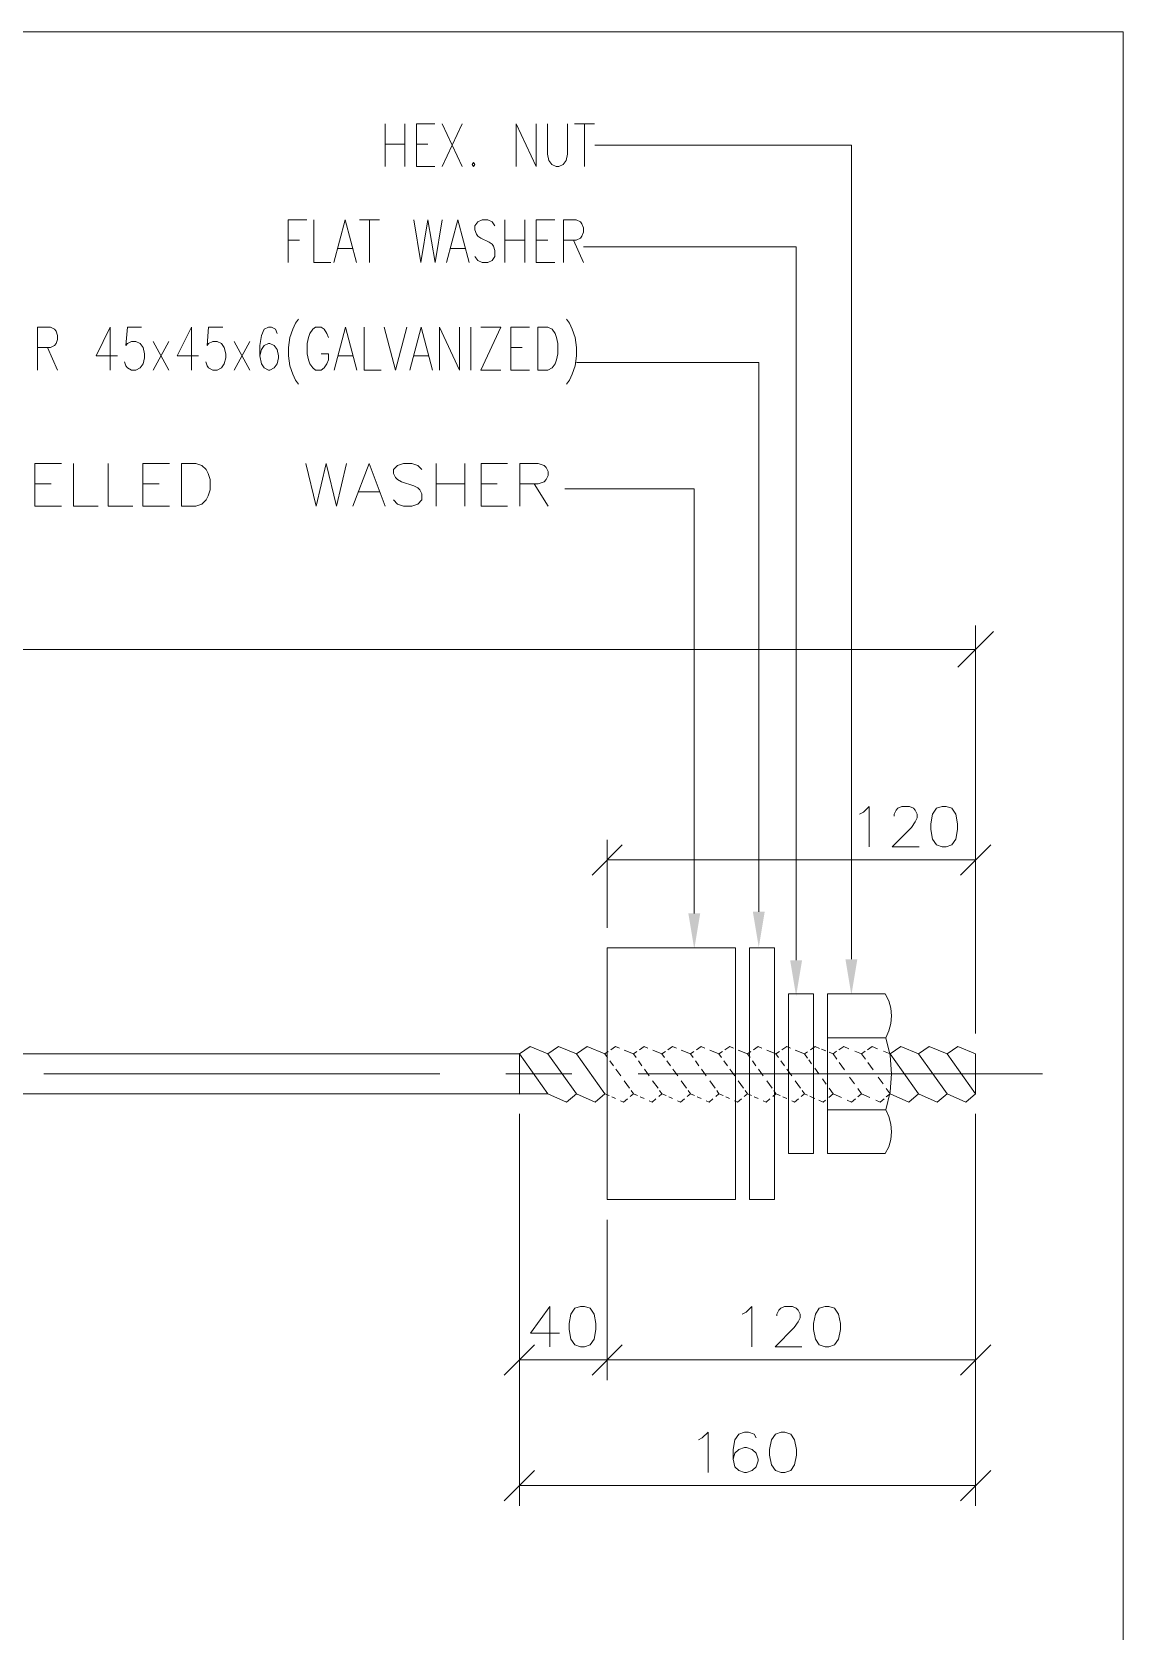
# Model space of a CAD drawing. Header units: millimetres. Extents: x 2 to 579, y 1 to 405.
# Drawn here: x 237.2 to 278.5, y 148.1 to 208.7 of the extents above; entities that cross this region are included whole.
import ezdxf

# ---------------------------------------------------------------- set-up
doc = ezdxf.new("R2010")
doc.units = ezdxf.units.MM
doc.linetypes.add('XKITLINE00', pattern=[0])
doc.layers.add('GraphicObject', color=6, linetype='Continuous', lineweight=0)
doc.layers.add('LinkedObject', color=7, linetype='Continuous', lineweight=0)

# ---------------------------------------------------------------- blocks, each defined once
blk = doc.blocks.new('*A3')
at = {"layer": 'GraphicObject', "color": 3, "linetype": 'XKITLINE00', "lineweight": 0}
for p, q in [((278.51, 208.683), (143.95, 208.683)), ((278.51, 69.73), (278.51, 208.683))]:
    blk.add_line(p, q, dxfattribs=at)
blk = doc.blocks.new('*A4')
at = {"layer": 'LinkedObject'}
for points in [[(262.497, 175.296), (262.272, 173.946), (262.047, 175.296)], [(264.939, 175.357), (264.714, 174.007), (264.489, 175.357)], [(266.354, 173.517), (266.129, 172.167), (265.904, 173.517)], [(268.447, 173.557), (268.222, 172.207), (267.997, 173.557)]]:
    blk.add_hatch(color=1, dxfattribs=at).paths.add_polyline_path(points, flags=17)
at = {"layer": 'LinkedObject', "color": 2, "linetype": 'XKITLINE00', "lineweight": 0}
for p, q in [((250.559, 205.209), (250.559, 203.589)), ((251.315, 205.209), (251.315, 203.589)), ((251.747, 203.589), (251.747, 205.209)), ((251.747, 205.209), (252.449, 205.209)), ((253.475, 205.209), (252.719, 203.589)), ((252.719, 205.209), (253.475, 203.589)), ((255.527, 203.589), (255.527, 205.209)), ((255.527, 205.209), (256.283, 203.589)), ((256.283, 203.589), (256.283, 205.209)), ((256.715, 205.209), (256.715, 204.052)), ((257.471, 204.052), (257.471, 205.209)), ((257.741, 205.209), (258.497, 205.209)), ((258.119, 205.209), (258.119, 203.589)), ((250.559, 204.437), (251.315, 204.437)), ((251.747, 204.437), (252.179, 204.437)), ((252.449, 203.589), (251.747, 203.589)), ((253.907, 203.743), (253.853, 203.666)), ((253.853, 203.666), (253.907, 203.589)), ((253.961, 203.666), (253.907, 203.743)), ((253.907, 203.589), (253.961, 203.666)), ((256.715, 204.052), (256.769, 203.82)), ((256.769, 203.82), (256.877, 203.666)), ((256.877, 203.666), (257.039, 203.589)), ((257.039, 203.589), (257.147, 203.589)), ((257.147, 203.589), (257.309, 203.666)), ((257.309, 203.666), (257.417, 203.82)), ((257.417, 203.82), (257.471, 204.052)), ((246.892, 199.947), (246.892, 201.567)), ((246.892, 201.567), (247.594, 201.567)), ((247.864, 201.567), (247.864, 199.947)), ((248.62, 199.947), (249.052, 201.567)), ((249.052, 201.567), (249.484, 199.947)), ((249.592, 201.567), (250.348, 201.567)), ((249.97, 201.567), (249.97, 199.947)), ((251.644, 201.567), (251.914, 199.947)), ((251.914, 199.947), (252.184, 201.567)), ((252.184, 201.567), (252.454, 199.947)), ((252.454, 199.947), (252.724, 201.567)), ((252.886, 199.947), (253.318, 201.567)), ((253.318, 201.567), (253.75, 199.947)), ((253.966, 201.336), (254.074, 201.49)), ((253.966, 201.182), (253.966, 201.336)), ((254.02, 201.027), (253.966, 201.182)), ((254.074, 201.49), (254.236, 201.567)), ((254.236, 201.567), (254.452, 201.567)), ((254.452, 201.567), (254.614, 201.49)), ((254.614, 201.49), (254.722, 201.336)), ((255.1, 201.567), (255.1, 199.947)), ((255.856, 201.567), (255.856, 199.947)), ((256.288, 199.947), (256.288, 201.567)), ((256.288, 201.567), (256.99, 201.567)), ((257.314, 199.947), (257.314, 201.567)), ((257.314, 201.567), (257.8, 201.567)), ((257.8, 201.567), (257.962, 201.49)), ((257.962, 201.49), (258.016, 201.413)), ((258.016, 201.413), (258.07, 201.259)), ((258.07, 201.105), (258.016, 200.95)), ((258.07, 201.259), (258.07, 201.105)), ((246.892, 200.796), (247.324, 200.796)), ((254.074, 200.95), (254.02, 201.027)), ((254.182, 200.873), (254.074, 200.95)), ((254.506, 200.719), (254.182, 200.873)), ((254.614, 200.642), (254.506, 200.719)), ((254.668, 200.565), (254.614, 200.642)), ((254.722, 200.41), (254.668, 200.565)), ((255.1, 200.796), (255.856, 200.796)), ((256.288, 200.796), (256.72, 200.796)), ((257.8, 200.796), (257.314, 200.796)), ((257.692, 200.796), (258.07, 199.947)), ((257.962, 200.873), (257.8, 200.796)), ((258.016, 200.95), (257.962, 200.873)), ((247.864, 199.947), (248.512, 199.947)), ((248.782, 200.487), (249.322, 200.487)), ((253.048, 200.487), (253.588, 200.487)), ((253.966, 200.179), (254.074, 200.025)), ((254.074, 200.025), (254.236, 199.947)), ((254.236, 199.947), (254.452, 199.947)), ((254.452, 199.947), (254.614, 200.025)), ((254.614, 200.025), (254.722, 200.179)), ((254.722, 200.179), (254.722, 200.41)), ((256.99, 199.947), (256.288, 199.947)), ((237.398, 195.878), (237.398, 197.498)), ((237.398, 197.498), (237.884, 197.498)), ((237.884, 197.498), (238.046, 197.42)), ((240.152, 197.498), (239.612, 196.418)), ((240.152, 195.878), (240.152, 197.498)), ((240.746, 196.803), (240.8, 197.498)), ((240.8, 197.498), (241.34, 197.498)), ((243.23, 197.498), (242.69, 196.418)), ((243.23, 195.878), (243.23, 197.498)), ((243.824, 196.803), (243.878, 197.498)), ((243.878, 197.498), (244.418, 197.498)), ((246.146, 197.498), (245.984, 197.42)), ((246.254, 197.498), (246.146, 197.498)), ((246.416, 197.42), (246.254, 197.498)), ((247.064, 197.42), (247.172, 197.652)), ((247.172, 197.652), (247.28, 197.806)), ((247.928, 197.498), (247.82, 197.42)), ((248.144, 197.498), (247.928, 197.498)), ((248.252, 197.42), (248.144, 197.498)), ((248.63, 195.878), (249.062, 197.498)), ((249.062, 197.498), (249.494, 195.878)), ((249.764, 197.498), (249.764, 195.878)), ((250.52, 197.498), (250.952, 195.878)), ((250.952, 195.878), (251.384, 197.498)), ((251.492, 195.878), (251.924, 197.498)), ((251.924, 197.498), (252.356, 195.878)), ((252.626, 195.878), (252.626, 197.498)), ((252.626, 197.498), (253.382, 195.878)), ((253.382, 195.878), (253.382, 197.498)), ((253.814, 197.498), (253.814, 195.878)), ((254.192, 197.498), (254.948, 197.498)), ((254.948, 197.498), (254.192, 195.878)), ((255.326, 195.878), (255.326, 197.498)), ((255.326, 197.498), (256.028, 197.498)), ((256.352, 195.878), (256.352, 197.498)), ((256.352, 197.498), (256.73, 197.498)), ((256.73, 197.498), (256.892, 197.42)), ((257.54, 197.652), (257.432, 197.806)), ((257.648, 197.42), (257.54, 197.652)), ((238.046, 197.42), (238.1, 197.343)), ((238.1, 196.88), (238.046, 196.803)), ((238.1, 197.343), (238.154, 197.189)), ((238.154, 197.035), (238.1, 196.88)), ((238.154, 197.189), (238.154, 197.035)), ((240.8, 196.88), (240.746, 196.803)), ((240.962, 196.958), (240.8, 196.88)), ((241.124, 196.958), (240.962, 196.958)), ((241.286, 196.88), (241.124, 196.958)), ((241.394, 196.726), (241.286, 196.88)), ((242.366, 196.958), (241.772, 195.878)), ((241.772, 196.958), (242.366, 195.878)), ((243.878, 196.88), (243.824, 196.803)), ((244.04, 196.958), (243.878, 196.88)), ((244.202, 196.958), (244.04, 196.958)), ((244.364, 196.88), (244.202, 196.958)), ((244.472, 196.726), (244.364, 196.88)), ((245.444, 196.958), (244.85, 195.878)), ((244.85, 196.958), (245.444, 195.878)), ((245.876, 197.189), (245.822, 196.803)), ((245.984, 197.42), (245.876, 197.189)), ((246.146, 196.88), (245.984, 196.803)), ((246.2, 196.88), (246.146, 196.88)), ((246.362, 196.803), (246.2, 196.88)), ((246.47, 197.266), (246.416, 197.42)), ((246.902, 196.726), (246.956, 197.112)), ((246.956, 197.112), (247.064, 197.42)), ((247.658, 197.112), (247.604, 196.88)), ((247.604, 196.88), (247.604, 196.495)), ((247.712, 197.266), (247.658, 197.112)), ((247.82, 197.42), (247.712, 197.266)), ((248.36, 197.266), (248.252, 197.42)), ((248.414, 197.112), (248.36, 197.266)), ((256.892, 197.42), (257, 197.266)), ((257, 197.266), (257.054, 197.112)), ((257.054, 197.112), (257.108, 196.88)), ((257.108, 196.88), (257.108, 196.495)), ((257.756, 197.112), (257.648, 197.42)), ((257.81, 196.726), (257.756, 197.112)), ((237.884, 196.726), (237.398, 196.726)), ((237.776, 196.726), (238.154, 195.878)), ((238.046, 196.803), (237.884, 196.726)), ((239.612, 196.418), (240.422, 196.418)), ((241.448, 196.495), (241.394, 196.726)), ((241.394, 196.109), (241.448, 196.34)), ((241.448, 196.34), (241.448, 196.495)), ((242.69, 196.418), (243.5, 196.418)), ((244.526, 196.495), (244.472, 196.726)), ((244.472, 196.109), (244.526, 196.34)), ((244.526, 196.34), (244.526, 196.495)), ((245.822, 196.803), (245.822, 196.418)), ((245.876, 196.649), (245.822, 196.418)), ((245.822, 196.418), (245.876, 196.109)), ((245.984, 196.803), (245.876, 196.649)), ((246.47, 196.649), (246.362, 196.803)), ((246.524, 196.418), (246.47, 196.649)), ((246.47, 196.109), (246.524, 196.34)), ((246.524, 196.34), (246.524, 196.418)), ((246.902, 196.418), (246.902, 196.726)), ((246.956, 196.032), (246.902, 196.418)), ((247.604, 196.495), (247.658, 196.263)), ((247.658, 196.263), (247.712, 196.109)), ((248.414, 196.495), (248.144, 196.495)), ((248.36, 196.109), (248.414, 196.263)), ((248.414, 196.263), (248.414, 196.495)), ((248.792, 196.418), (249.332, 196.418)), ((251.654, 196.418), (252.194, 196.418)), ((255.326, 196.726), (255.758, 196.726)), ((257.054, 196.263), (257, 196.109)), ((257.108, 196.495), (257.054, 196.263)), ((257.756, 196.032), (257.81, 196.418)), ((257.81, 196.418), (257.81, 196.726)), ((240.692, 196.186), (240.746, 196.032)), ((240.746, 196.032), (240.8, 195.955)), ((240.8, 195.955), (240.962, 195.878)), ((240.962, 195.878), (241.124, 195.878)), ((241.124, 195.878), (241.286, 195.955)), ((241.286, 195.955), (241.394, 196.109)), ((243.77, 196.186), (243.824, 196.032)), ((243.824, 196.032), (243.878, 195.955)), ((243.878, 195.955), (244.04, 195.878)), ((244.04, 195.878), (244.202, 195.878)), ((244.202, 195.878), (244.364, 195.955)), ((244.364, 195.955), (244.472, 196.109)), ((245.876, 196.109), (245.984, 195.955)), ((245.984, 195.955), (246.146, 195.878)), ((246.146, 195.878), (246.2, 195.878)), ((246.2, 195.878), (246.362, 195.955)), ((246.362, 195.955), (246.47, 196.109)), ((247.064, 195.723), (246.956, 196.032)), ((247.172, 195.492), (247.064, 195.723)), ((247.712, 196.109), (247.82, 195.955)), ((247.82, 195.955), (247.928, 195.878)), ((247.928, 195.878), (248.144, 195.878)), ((248.144, 195.878), (248.252, 195.955)), ((248.252, 195.955), (248.36, 196.109)), ((249.764, 195.878), (250.412, 195.878)), ((254.192, 195.878), (254.948, 195.878)), ((256.028, 195.878), (255.326, 195.878)), ((256.73, 195.878), (256.352, 195.878)), ((256.892, 195.955), (256.73, 195.878)), ((257, 196.109), (256.892, 195.955)), ((257.54, 195.492), (257.648, 195.723)), ((257.648, 195.723), (257.756, 196.032)), ((247.28, 195.338), (247.172, 195.492)), ((257.432, 195.338), (257.54, 195.492)), ((237.301, 190.722), (237.301, 192.342)), ((237.301, 192.342), (238.303, 192.342)), ((238.766, 192.342), (238.766, 190.722)), ((240.078, 192.342), (240.078, 190.722)), ((241.389, 190.722), (241.389, 192.342)), ((241.389, 192.342), (242.392, 192.342)), ((242.855, 190.722), (242.855, 192.342)), ((242.855, 192.342), (243.395, 192.342)), ((243.395, 192.342), (243.626, 192.265)), ((243.626, 192.265), (243.781, 192.111)), ((243.781, 192.111), (243.858, 191.957)), ((247.561, 192.342), (247.946, 190.722)), ((247.946, 190.722), (248.332, 192.342)), ((248.332, 192.342), (248.718, 190.722)), ((248.718, 190.722), (249.103, 192.342)), ((249.335, 190.722), (249.952, 192.342)), ((249.952, 192.342), (250.569, 190.722)), ((250.878, 192.111), (251.032, 192.265)), ((250.878, 191.957), (250.878, 192.111)), ((251.032, 192.265), (251.263, 192.342)), ((251.263, 192.342), (251.572, 192.342)), ((251.572, 192.342), (251.803, 192.265)), ((251.803, 192.265), (251.958, 192.111)), ((252.498, 192.342), (252.498, 190.722)), ((253.578, 192.342), (253.578, 190.722)), ((254.195, 190.722), (254.195, 192.342)), ((254.195, 192.342), (255.198, 192.342)), ((255.661, 190.722), (255.661, 192.342)), ((255.661, 192.342), (256.355, 192.342)), ((256.355, 192.342), (256.586, 192.265)), ((256.586, 192.265), (256.663, 192.188)), ((256.663, 192.188), (256.741, 192.034)), ((256.741, 192.034), (256.741, 191.879)), ((237.301, 191.571), (237.918, 191.571)), ((241.389, 191.571), (242.006, 191.571)), ((243.858, 191.957), (243.935, 191.725)), ((243.935, 191.725), (243.935, 191.339)), ((250.955, 191.802), (250.878, 191.957)), ((251.032, 191.725), (250.955, 191.802)), ((251.186, 191.648), (251.032, 191.725)), ((251.649, 191.494), (251.186, 191.648)), ((251.803, 191.417), (251.649, 191.494)), ((251.881, 191.339), (251.803, 191.417)), ((252.498, 191.571), (253.578, 191.571)), ((254.195, 191.571), (254.812, 191.571)), ((256.355, 191.571), (255.661, 191.571)), ((256.201, 191.571), (256.741, 190.722)), ((256.586, 191.648), (256.355, 191.571)), ((256.663, 191.725), (256.586, 191.648)), ((256.741, 191.879), (256.663, 191.725)), ((243.781, 190.954), (243.626, 190.799)), ((243.858, 191.108), (243.781, 190.954)), ((243.935, 191.339), (243.858, 191.108)), ((249.566, 191.262), (250.338, 191.262)), ((250.878, 190.954), (251.032, 190.799)), ((251.803, 190.799), (251.958, 190.954)), ((251.958, 191.185), (251.881, 191.339)), ((251.958, 190.954), (251.958, 191.185)), ((238.303, 190.722), (237.301, 190.722)), ((238.766, 190.722), (239.692, 190.722)), ((240.078, 190.722), (241.003, 190.722)), ((242.392, 190.722), (241.389, 190.722)), ((243.395, 190.722), (242.855, 190.722)), ((243.626, 190.799), (243.395, 190.722)), ((251.032, 190.799), (251.263, 190.722)), ((251.263, 190.722), (251.572, 190.722)), ((251.572, 190.722), (251.803, 190.799)), ((255.198, 190.722), (254.195, 190.722))]:
    blk.add_line(p, q, dxfattribs=at)
at = {"layer": 'LinkedObject', "color": 1, "linetype": 'XKITLINE00', "lineweight": 0}
for p, q in [((268.222, 204.399), (258.501, 204.399)), ((268.222, 173.557), (268.222, 204.399)), ((266.129, 200.55), (258.074, 200.55)), ((266.129, 173.517), (266.129, 200.55)), ((264.714, 196.167), (257.814, 196.167)), ((264.714, 175.357), (264.714, 196.167)), ((262.272, 191.379), (257.366, 191.379)), ((262.272, 175.296), (262.272, 191.379)), ((272.251, 184.619), (273.601, 185.969)), ((272.926, 170.877), (272.926, 186.194)), ((272.926, 185.294), (150.451, 185.294)), ((258.972, 174.75), (258.972, 178.085)), ((272.926, 170.742), (272.926, 178.085)), ((259.546, 177.893), (258.399, 176.746)), ((272.352, 176.746), (273.5, 177.893)), ((258.972, 177.32), (272.926, 177.32)), ((255.646, 167.698), (255.646, 152.853)), ((255.646, 167.655), (255.646, 157.616)), ((272.926, 167.698), (272.926, 152.853)), ((272.926, 166.618), (272.926, 157.616)), ((258.972, 163.691), (258.972, 157.616)), ((258.972, 162.559), (258.972, 157.616)), ((256.22, 158.955), (255.072, 157.807)), ((258.399, 157.807), (259.546, 158.955)), ((259.546, 158.955), (258.399, 157.807)), ((272.352, 157.807), (273.5, 158.955)), ((255.646, 158.381), (258.972, 158.381)), ((258.972, 158.381), (272.926, 158.381)), ((256.22, 154.192), (255.072, 153.044)), ((272.352, 153.044), (273.5, 154.192)), ((272.926, 153.618), (255.646, 153.618))]:
    blk.add_line(p, q, dxfattribs=at)
at = {"layer": 'LinkedObject', "color": 7, "linetype": 'XKITLINE00', "lineweight": 0}
for p, q in [((268.675, 179.128), (268.894, 179.347)), ((268.894, 179.347), (268.894, 177.817)), ((269.987, 179.274), (270.132, 179.347)), ((270.132, 179.347), (270.424, 179.347)), ((270.424, 179.347), (270.569, 179.274)), ((271.662, 179.347), (271.444, 179.274)), ((271.808, 179.347), (271.662, 179.347)), ((272.027, 179.274), (271.808, 179.347)), ((268.529, 179.055), (268.675, 179.128)), ((269.841, 179.055), (269.914, 179.201)), ((269.841, 178.983), (269.841, 179.055)), ((269.914, 179.201), (269.987, 179.274)), ((270.642, 178.764), (270.497, 178.545)), ((270.569, 179.274), (270.642, 179.201)), ((270.642, 179.201), (270.715, 179.055)), ((270.715, 178.91), (270.642, 178.764)), ((270.715, 179.055), (270.715, 178.91)), ((271.298, 179.055), (271.225, 178.691)), ((271.225, 178.691), (271.225, 178.473)), ((271.444, 179.274), (271.298, 179.055)), ((272.172, 179.055), (272.027, 179.274)), ((272.245, 178.691), (272.172, 179.055)), ((272.245, 178.473), (272.245, 178.691)), ((270.497, 178.545), (269.768, 177.817)), ((271.225, 178.473), (271.298, 178.108)), ((271.298, 178.108), (271.444, 177.89)), ((272.027, 177.89), (272.172, 178.108)), ((272.172, 178.108), (272.245, 178.473)), ((269.768, 177.817), (270.788, 177.817)), ((271.444, 177.89), (271.662, 177.817)), ((271.662, 177.817), (271.808, 177.817)), ((271.808, 177.817), (272.027, 177.89)), ((272.926, 177.32), (272.926, 177.32)), ((258.972, 173.985), (258.972, 173.985)), ((256.052, 170.247), (255.646, 169.977)), ((256.052, 170.247), (255.646, 169.977)), ((256.726, 169.977), (256.052, 170.247)), ((256.726, 169.977), (256.052, 170.247)), ((257.132, 170.247), (256.726, 169.977)), ((257.132, 170.247), (256.726, 169.977)), ((257.806, 169.977), (257.132, 170.247)), ((257.806, 169.977), (257.132, 170.247)), ((258.212, 170.247), (257.806, 169.977)), ((258.886, 169.977), (258.212, 170.247)), ((259.292, 170.247), (259.112, 170.127)), ((259.433, 170.19), (259.292, 170.247)), ((260.372, 170.247), (260.192, 170.127)), ((260.513, 170.19), (260.372, 170.247)), ((261.452, 170.247), (261.272, 170.127)), ((261.593, 170.19), (261.452, 170.247)), ((262.532, 170.247), (262.352, 170.127)), ((262.673, 170.19), (262.532, 170.247)), ((263.612, 170.247), (263.432, 170.127)), ((263.753, 170.19), (263.612, 170.247)), ((264.692, 170.247), (264.512, 170.127)), ((264.833, 170.19), (264.692, 170.247)), ((265.772, 170.247), (265.592, 170.127)), ((265.913, 170.19), (265.772, 170.247)), ((266.852, 170.247), (266.669, 170.125)), ((267.015, 170.182), (266.852, 170.247)), ((267.932, 170.247), (267.749, 170.125)), ((268.125, 170.169), (267.932, 170.247)), ((269.012, 170.247), (268.829, 170.125)), ((269.205, 170.169), (269.012, 170.247)), ((270.092, 170.247), (269.686, 169.977)), ((270.766, 169.977), (270.092, 170.247)), ((271.172, 170.247), (270.766, 169.977)), ((271.846, 169.977), (271.172, 170.247)), ((272.252, 170.247), (271.846, 169.977)), ((272.926, 169.977), (272.252, 170.247)), ((167.731, 169.977), (255.646, 169.977)), ((256.726, 168.463), (255.646, 169.977)), ((255.646, 169.977), (255.646, 168.463)), ((256.726, 168.463), (255.646, 169.977)), ((257.806, 168.463), (256.726, 169.977)), ((257.806, 168.463), (256.726, 169.977)), ((258.886, 168.463), (257.806, 169.977)), ((259.016, 170.064), (258.886, 169.977)), ((258.986, 169.837), (258.886, 169.977)), ((259.209, 169.525), (259.073, 169.715)), ((259.966, 169.977), (259.616, 170.117)), ((260.096, 170.064), (259.966, 169.977)), ((260.066, 169.837), (259.966, 169.977)), ((260.289, 169.525), (260.153, 169.715)), ((261.046, 169.977), (260.696, 170.117)), ((261.176, 170.064), (261.046, 169.977)), ((261.146, 169.837), (261.046, 169.977)), ((261.369, 169.525), (261.233, 169.715)), ((262.126, 169.977), (261.776, 170.117)), ((262.256, 170.064), (262.126, 169.977)), ((262.226, 169.837), (262.126, 169.977)), ((262.449, 169.525), (262.313, 169.715)), ((263.206, 169.977), (262.856, 170.117)), ((263.336, 170.064), (263.206, 169.977)), ((263.306, 169.837), (263.206, 169.977)), ((263.529, 169.525), (263.393, 169.715)), ((264.286, 169.977), (263.936, 170.117)), ((264.416, 170.064), (264.286, 169.977)), ((264.386, 169.837), (264.286, 169.977)), ((264.609, 169.525), (264.473, 169.715)), ((265.366, 169.977), (265.016, 170.117)), ((265.496, 170.064), (265.366, 169.977)), ((265.466, 169.837), (265.366, 169.977)), ((265.689, 169.525), (265.553, 169.715)), ((266.446, 169.977), (266.096, 170.117)), ((266.56, 170.053), (266.446, 169.977)), ((266.561, 169.816), (266.446, 169.977)), ((266.715, 169.6), (266.61, 169.747)), ((267.256, 170.085), (267.085, 170.154)), ((267.526, 169.977), (267.38, 170.036)), ((267.664, 170.069), (267.526, 169.977)), ((267.673, 169.772), (267.526, 169.977)), ((267.963, 169.365), (267.762, 169.646)), ((268.606, 169.977), (268.357, 170.077)), ((268.744, 170.069), (268.606, 169.977)), ((268.753, 169.772), (268.606, 169.977)), ((269.043, 169.365), (268.842, 169.646)), ((269.686, 169.977), (269.437, 170.077)), ((270.766, 168.463), (269.686, 169.977)), ((271.846, 168.463), (270.766, 169.977)), ((272.926, 168.463), (271.846, 169.977)), ((272.926, 169.977), (272.926, 169.977)), ((272.926, 169.977), (272.926, 169.977)), ((272.926, 169.977), (272.926, 168.463)), ((259.485, 169.137), (259.3, 169.397)), ((260.565, 169.137), (260.38, 169.397)), ((261.645, 169.137), (261.46, 169.397)), ((262.725, 169.137), (262.54, 169.397)), ((263.805, 169.137), (263.62, 169.397)), ((264.885, 169.137), (264.7, 169.397)), ((265.965, 169.137), (265.78, 169.397)), ((266.986, 169.22), (266.839, 169.426)), ((267.268, 168.825), (267.128, 169.021)), ((268.343, 168.832), (268.156, 169.094)), ((269.423, 168.832), (269.236, 169.094)), ((255.646, 168.463), (166.651, 168.463)), ((255.646, 168.463), (255.646, 168.463)), ((255.646, 168.463), (256.726, 168.463)), ((255.646, 168.42), (255.646, 168.42)), ((256.726, 168.463), (257.432, 168.148)), ((256.726, 168.463), (257.432, 168.148)), ((257.432, 168.148), (257.806, 168.463)), ((257.432, 168.148), (257.806, 168.463)), ((257.806, 168.463), (258.512, 168.148)), ((258.512, 168.148), (258.886, 168.463)), ((258.886, 168.463), (258.8, 168.583)), ((258.886, 168.463), (259.045, 168.392)), ((259.82, 168.668), (259.615, 168.955)), ((259.846, 168.362), (259.966, 168.463)), ((259.966, 168.463), (259.88, 168.583)), ((259.966, 168.463), (260.125, 168.392)), ((260.9, 168.668), (260.695, 168.955)), ((260.926, 168.362), (261.046, 168.463)), ((261.046, 168.463), (260.96, 168.583)), ((261.046, 168.463), (261.205, 168.392)), ((261.98, 168.668), (261.775, 168.955)), ((262.006, 168.362), (262.126, 168.463)), ((262.126, 168.463), (262.04, 168.583)), ((262.126, 168.463), (262.285, 168.392)), ((263.06, 168.668), (262.855, 168.955)), ((263.086, 168.362), (263.206, 168.463)), ((263.206, 168.463), (263.12, 168.583)), ((263.206, 168.463), (263.365, 168.392)), ((264.14, 168.668), (263.935, 168.955)), ((264.166, 168.362), (264.286, 168.463)), ((264.286, 168.463), (264.2, 168.583)), ((264.286, 168.463), (264.445, 168.392)), ((265.22, 168.668), (265.015, 168.955)), ((265.246, 168.362), (265.366, 168.463)), ((265.366, 168.463), (265.28, 168.583)), ((265.366, 168.463), (265.525, 168.392)), ((266.3, 168.668), (266.095, 168.955)), ((266.326, 168.362), (266.446, 168.463)), ((266.446, 168.463), (266.36, 168.583)), ((266.446, 168.463), (266.561, 168.412)), ((267.363, 168.326), (267.526, 168.463)), ((267.526, 168.463), (267.375, 168.675)), ((267.526, 168.463), (267.846, 168.32)), ((268.606, 168.463), (268.461, 168.667)), ((268.463, 168.343), (268.606, 168.463)), ((268.606, 168.463), (268.926, 168.32)), ((269.686, 168.463), (269.541, 168.667)), ((269.543, 168.343), (269.686, 168.463)), ((269.686, 168.463), (270.392, 168.148)), ((270.392, 168.148), (270.766, 168.463)), ((270.766, 168.463), (271.472, 168.148)), ((271.472, 168.148), (271.846, 168.463)), ((271.846, 168.463), (272.552, 168.148)), ((272.552, 168.148), (272.926, 168.463)), ((272.926, 168.463), (272.926, 168.463)), ((259.145, 168.347), (259.291, 168.282)), ((259.481, 168.197), (259.592, 168.148)), ((259.592, 168.148), (259.736, 168.27)), ((260.225, 168.347), (260.371, 168.282)), ((260.561, 168.197), (260.672, 168.148)), ((260.672, 168.148), (260.816, 168.27)), ((261.305, 168.347), (261.451, 168.282)), ((261.641, 168.197), (261.752, 168.148)), ((261.752, 168.148), (261.896, 168.27)), ((262.385, 168.347), (262.531, 168.282)), ((262.721, 168.197), (262.832, 168.148)), ((262.832, 168.148), (262.976, 168.27)), ((263.465, 168.347), (263.611, 168.282)), ((263.801, 168.197), (263.912, 168.148)), ((263.912, 168.148), (264.056, 168.27)), ((264.545, 168.347), (264.691, 168.282)), ((264.881, 168.197), (264.992, 168.148)), ((264.992, 168.148), (265.136, 168.27)), ((265.625, 168.347), (265.771, 168.282)), ((265.961, 168.197), (266.072, 168.148)), ((266.072, 168.148), (266.216, 168.27)), ((266.653, 168.371), (266.841, 168.287)), ((266.993, 168.219), (267.152, 168.148)), ((267.152, 168.148), (267.24, 168.222)), ((268.064, 168.223), (268.232, 168.148)), ((268.232, 168.148), (268.378, 168.271)), ((269.144, 168.223), (269.312, 168.148)), ((269.312, 168.148), (269.458, 168.271)), ((272.926, 167.383), (272.926, 167.383)), ((258.972, 164.456), (258.972, 164.456)), ((258.972, 163.324), (258.972, 163.324)), ((256.799, 160.408), (256.071, 159.388)), ((256.799, 158.878), (256.799, 160.408)), ((257.601, 160.117), (257.528, 159.753)), ((257.746, 160.335), (257.601, 160.117)), ((257.965, 160.408), (257.746, 160.335)), ((258.111, 160.408), (257.965, 160.408)), ((258.329, 160.335), (258.111, 160.408)), ((258.475, 160.117), (258.329, 160.335)), ((258.548, 159.753), (258.475, 160.117)), ((264.091, 160.117), (264.237, 160.19)), ((264.237, 160.19), (264.456, 160.408)), ((264.456, 160.408), (264.456, 158.878)), ((265.403, 160.117), (265.476, 160.263)), ((265.403, 160.044), (265.403, 160.117)), ((265.476, 160.263), (265.548, 160.335)), ((265.548, 160.335), (265.694, 160.408)), ((265.694, 160.408), (265.986, 160.408)), ((265.986, 160.408), (266.131, 160.335)), ((266.131, 160.335), (266.204, 160.263)), ((266.204, 160.263), (266.277, 160.117)), ((266.277, 159.971), (266.204, 159.825)), ((266.277, 160.117), (266.277, 159.971)), ((266.86, 160.117), (266.787, 159.753)), ((267.006, 160.335), (266.86, 160.117)), ((267.224, 160.408), (267.006, 160.335)), ((267.37, 160.408), (267.224, 160.408)), ((267.588, 160.335), (267.37, 160.408)), ((267.734, 160.117), (267.588, 160.335)), ((267.807, 159.753), (267.734, 160.117)), ((256.071, 159.388), (257.163, 159.388)), ((257.528, 159.753), (257.528, 159.534)), ((257.528, 159.534), (257.601, 159.17)), ((258.475, 159.17), (258.548, 159.534)), ((258.548, 159.534), (258.548, 159.753)), ((266.058, 159.607), (265.33, 158.878)), ((266.204, 159.825), (266.058, 159.607)), ((266.787, 159.753), (266.787, 159.534)), ((266.787, 159.534), (266.86, 159.17)), ((267.734, 159.17), (267.807, 159.534)), ((267.807, 159.534), (267.807, 159.753)), ((257.601, 159.17), (257.746, 158.951)), ((257.746, 158.951), (257.965, 158.878)), ((257.965, 158.878), (258.111, 158.878)), ((258.111, 158.878), (258.329, 158.951)), ((258.329, 158.951), (258.475, 159.17)), ((265.33, 158.878), (266.35, 158.878)), ((266.86, 159.17), (267.006, 158.951)), ((267.006, 158.951), (267.224, 158.878)), ((267.224, 158.878), (267.37, 158.878)), ((267.37, 158.878), (267.588, 158.951)), ((267.588, 158.951), (267.734, 159.17)), ((258.972, 158.381), (258.972, 158.381)), ((272.926, 158.381), (272.926, 158.381)), ((262.428, 155.354), (262.574, 155.427)), ((262.574, 155.427), (262.792, 155.645)), ((262.792, 155.645), (262.792, 154.115)), ((263.812, 155.354), (263.74, 154.989)), ((263.958, 155.572), (263.812, 155.354)), ((264.177, 155.645), (263.958, 155.572)), ((264.322, 155.645), (264.177, 155.645)), ((264.541, 155.572), (264.322, 155.645)), ((264.614, 155.427), (264.541, 155.572)), ((265.197, 155.354), (265.124, 154.989)), ((265.342, 155.572), (265.197, 155.354)), ((265.561, 155.645), (265.342, 155.572)), ((265.707, 155.645), (265.561, 155.645)), ((265.925, 155.572), (265.707, 155.645)), ((266.071, 155.354), (265.925, 155.572)), ((266.144, 154.989), (266.071, 155.354)), ((263.74, 154.989), (263.74, 154.625)), ((263.812, 154.844), (263.74, 154.625)), ((263.74, 154.625), (263.812, 154.334)), ((263.958, 154.989), (263.812, 154.844)), ((264.177, 155.062), (263.958, 154.989)), ((264.25, 155.062), (264.177, 155.062)), ((264.468, 154.989), (264.25, 155.062)), ((264.614, 154.844), (264.468, 154.989)), ((264.687, 154.625), (264.614, 154.844)), ((264.614, 154.334), (264.687, 154.552)), ((264.687, 154.552), (264.687, 154.625)), ((265.124, 154.989), (265.124, 154.771)), ((265.124, 154.771), (265.197, 154.407)), ((266.071, 154.407), (266.144, 154.771)), ((266.144, 154.771), (266.144, 154.989)), ((263.812, 154.334), (263.958, 154.188)), ((263.958, 154.188), (264.177, 154.115)), ((264.177, 154.115), (264.25, 154.115)), ((264.25, 154.115), (264.468, 154.188)), ((264.468, 154.188), (264.614, 154.334)), ((265.197, 154.407), (265.342, 154.188)), ((265.342, 154.188), (265.561, 154.115)), ((265.561, 154.115), (265.707, 154.115)), ((265.707, 154.115), (265.925, 154.188)), ((265.925, 154.188), (266.071, 154.407)), ((255.646, 153.618), (255.646, 153.618))]:
    blk.add_line(p, q, dxfattribs=at)
at = {"layer": 'LinkedObject', "color": 6, "linetype": 'XKITLINE00', "lineweight": 0}
for p, q in [((258.972, 164.456), (258.972, 173.985)), ((263.839, 173.985), (258.972, 173.985)), ((263.839, 164.456), (263.839, 173.985)), ((264.357, 164.456), (264.357, 173.985)), ((265.316, 173.985), (264.357, 173.985)), ((265.316, 164.456), (265.316, 173.985)), ((265.834, 166.196), (265.834, 172.245)), ((266.793, 172.245), (265.834, 172.245)), ((266.793, 166.196), (266.793, 172.245)), ((267.311, 172.245), (267.311, 169.22)), ((267.311, 172.245), (269.504, 172.245)), ((269.634, 171.985), (269.504, 172.245)), ((269.715, 171.705), (269.634, 171.985)), ((269.745, 171.416), (269.715, 171.705)), ((269.521, 170.582), (269.646, 170.845)), ((269.646, 170.845), (269.721, 171.126)), ((269.721, 171.126), (269.745, 171.416)), ((269.521, 170.582), (267.311, 170.582)), ((269.688, 169.91), (269.521, 170.582)), ((269.744, 169.22), (269.688, 169.91)), ((237.64, 169.22), (252.64, 169.22)), ((255.14, 169.22), (257.64, 169.22)), ((260.14, 169.22), (275.466, 169.22)), ((267.311, 166.196), (267.311, 169.22)), ((269.688, 168.53), (269.744, 169.22)), ((269.521, 167.858), (269.688, 168.53)), ((269.521, 167.858), (267.311, 167.858)), ((269.646, 167.595), (269.521, 167.858)), ((269.721, 167.314), (269.646, 167.595)), ((269.745, 167.024), (269.721, 167.314)), ((269.634, 166.456), (269.715, 166.735)), ((269.715, 166.735), (269.745, 167.024)), ((266.793, 166.196), (265.834, 166.196)), ((267.311, 166.196), (269.504, 166.196)), ((269.504, 166.196), (269.634, 166.456)), ((263.839, 164.456), (258.972, 164.456)), ((265.316, 164.456), (264.357, 164.456))]:
    blk.add_line(p, q, dxfattribs=at)

msp = doc.modelspace()

# ---------------------------------------------------------------- block references
at = {"lineweight": 0}
for name in ['*A3', '*A4']:
    msp.add_blockref(name, (0, 0), dxfattribs=at)

doc.saveas('drawing.dxf')
